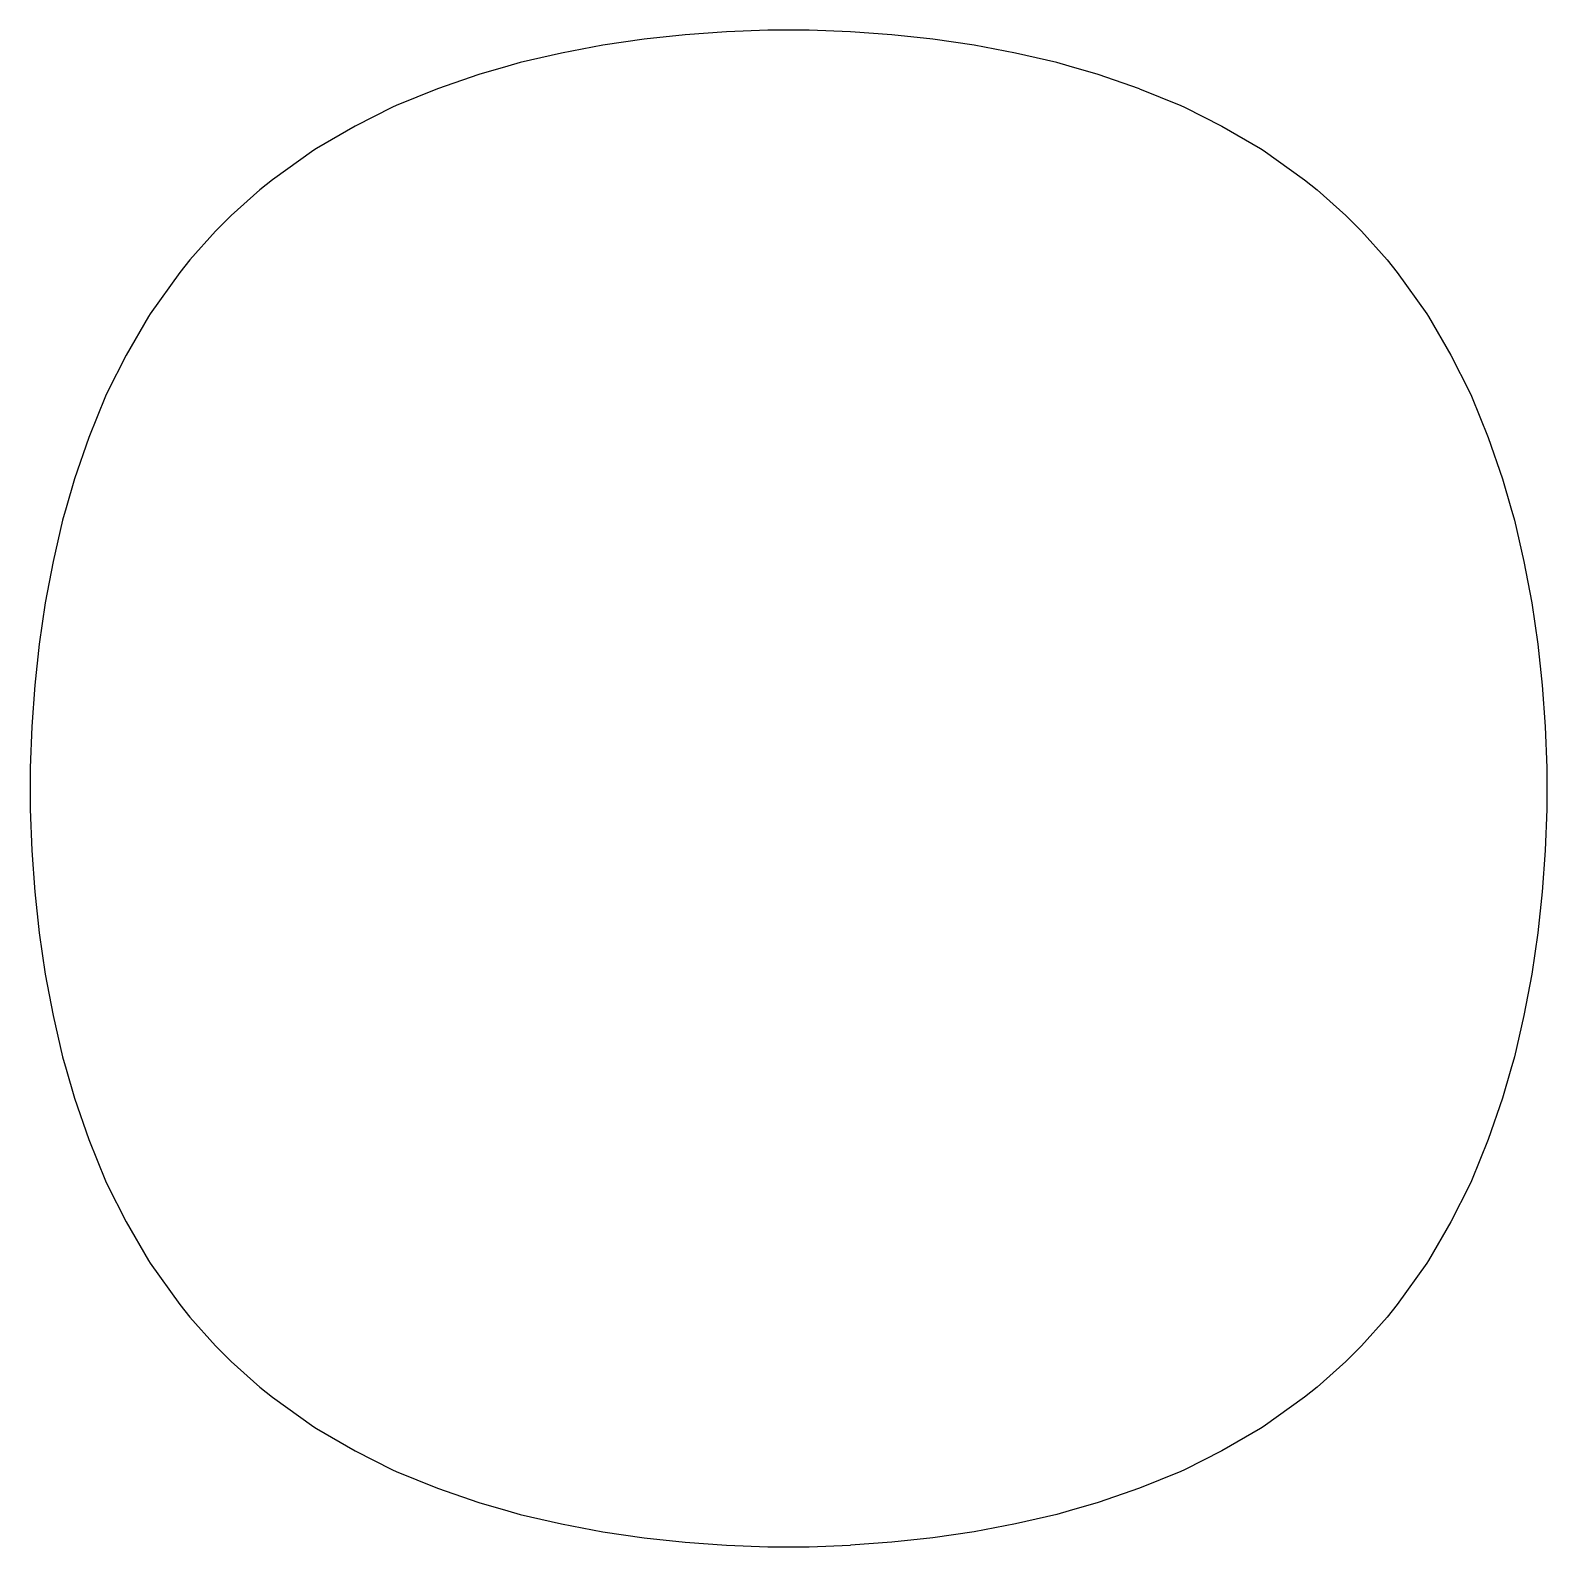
# Model space of a CAD drawing. Extents: x -0.56 to 0.56, y -0.56 to 0.56.
import ezdxf

# ---------------------------------------------------------------- set-up
doc = ezdxf.new("R2010")
doc.units = 0
doc.header["$MEASUREMENT"] = 0
doc.layers.get('0').update_dxf_attribs({"linetype": 'CONTINUOUS'})
doc.layers.add('Border', color=7, linetype='CONTINUOUS')

# ---------------------------------------------------------------- blocks, each defined once
blk = doc.blocks.new('dfgdfgdfgdfgdfgdfg')
at = {"layer": 'Border'}
for p, q in [((-0.01529, 0.56143), (-0.04586, 0.56034)), ((0.01529, 0.56143), (-0.01529, 0.56143)), ((0.04586, 0.56034), (0.01529, 0.56143)), ((-0.13757, 0.55034), (-0.16814, 0.5446)), ((-0.107, 0.55484), (-0.13757, 0.55034)), ((-0.07643, 0.55816), (-0.107, 0.55484)), ((-0.04586, 0.56034), (-0.07643, 0.55816)), ((0.07643, 0.55816), (0.04586, 0.56034)), ((0.107, 0.55484), (0.07643, 0.55816)), ((0.13757, 0.55034), (0.107, 0.55484)), ((0.16814, 0.5446), (0.13757, 0.55034)), ((-0.16814, 0.5446), (-0.19871, 0.53753)), ((0.19871, 0.53753), (0.16814, 0.5446)), ((-0.22929, 0.52871), (-0.25986, 0.51811)), ((-0.20793, 0.535), (-0.22929, 0.52871)), ((-0.19871, 0.53753), (-0.20793, 0.535)), ((0.20793, 0.535), (0.19871, 0.53753)), ((0.22929, 0.52871), (0.20793, 0.535)), ((0.25986, 0.51811), (0.22929, 0.52871)), ((-0.25986, 0.51811), (-0.29043, 0.50568)), ((0.25986, 0.51811), (0.29043, 0.50568)), ((-0.29043, 0.50568), (-0.29313, 0.50443)), ((0.29043, 0.50568), (0.29313, 0.50443)), ((-0.29313, 0.50443), (-0.321, 0.49043)), ((0.29313, 0.50443), (0.321, 0.49043)), ((-0.321, 0.49043), (-0.34958, 0.47386)), ((0.321, 0.49043), (0.34958, 0.47386)), ((-0.35157, 0.4726), (-0.38214, 0.45073)), ((-0.34958, 0.47386), (-0.35157, 0.4726)), ((0.34958, 0.47386), (0.35157, 0.4726)), ((0.35157, 0.4726), (0.38214, 0.45073)), ((-0.38214, 0.45073), (-0.39137, 0.44329)), ((0.38214, 0.45073), (0.39137, 0.44329)), ((-0.39137, 0.44329), (-0.41271, 0.4242)), ((0.39137, 0.44329), (0.41271, 0.4242)), ((-0.41271, 0.4242), (-0.4242, 0.41271)), ((0.41271, 0.4242), (0.4242, 0.41271)), ((-0.4242, 0.41271), (-0.44329, 0.39137)), ((0.4242, 0.41271), (0.44329, 0.39137)), ((-0.45073, 0.38214), (-0.4726, 0.35157)), ((-0.44329, 0.39137), (-0.45073, 0.38214)), ((0.44329, 0.39137), (0.45073, 0.38214)), ((0.45073, 0.38214), (0.4726, 0.35157)), ((-0.47386, 0.34958), (-0.49043, 0.321)), ((-0.4726, 0.35157), (-0.47386, 0.34958)), ((0.4726, 0.35157), (0.47386, 0.34958)), ((0.47386, 0.34958), (0.49043, 0.321)), ((-0.49043, 0.321), (-0.50443, 0.29313)), ((0.49043, 0.321), (0.50443, 0.29313)), ((-0.50443, 0.29313), (-0.50568, 0.29043)), ((0.50443, 0.29313), (0.50568, 0.29043)), ((-0.50568, 0.29043), (-0.51811, 0.25986)), ((0.50568, 0.29043), (0.51811, 0.25986)), ((-0.51811, 0.25986), (-0.52871, 0.22929)), ((0.51811, 0.25986), (0.52871, 0.22929)), ((-0.52871, 0.22929), (-0.535, 0.20793)), ((0.52871, 0.22929), (0.535, 0.20793)), ((-0.535, 0.20793), (-0.53753, 0.19871)), ((0.535, 0.20793), (0.53753, 0.19871)), ((-0.53753, 0.19871), (-0.5446, 0.16814)), ((0.53753, 0.19871), (0.5446, 0.16814)), ((-0.5446, 0.16814), (-0.55034, 0.13757)), ((0.5446, 0.16814), (0.55034, 0.13757)), ((-0.55034, 0.13757), (-0.55484, 0.107)), ((0.55034, 0.13757), (0.55484, 0.107)), ((-0.55484, 0.107), (-0.55816, 0.07643)), ((0.55484, 0.107), (0.55816, 0.07643)), ((-0.55816, 0.07643), (-0.56034, 0.04586)), ((0.55816, 0.07643), (0.56034, 0.04586)), ((-0.56034, 0.04586), (-0.56143, 0.01529)), ((0.56034, 0.04586), (0.56143, 0.01529)), ((-0.56143, 0.01529), (-0.56143, -0.01529)), ((0.56143, 0.01529), (0.56143, -0.01529)), ((-0.56143, -0.01529), (-0.56034, -0.04586)), ((0.56143, -0.01529), (0.56034, -0.04586)), ((-0.56034, -0.04586), (-0.55816, -0.07643)), ((0.56034, -0.04586), (0.55816, -0.07643)), ((-0.55816, -0.07643), (-0.55484, -0.107)), ((0.55816, -0.07643), (0.55484, -0.107)), ((-0.55484, -0.107), (-0.55034, -0.13757)), ((0.55484, -0.107), (0.55034, -0.13757)), ((-0.55034, -0.13757), (-0.5446, -0.16814)), ((0.55034, -0.13757), (0.5446, -0.16814)), ((-0.5446, -0.16814), (-0.53753, -0.19871)), ((0.5446, -0.16814), (0.53753, -0.19871)), ((-0.53753, -0.19871), (-0.535, -0.20793)), ((0.53753, -0.19871), (0.535, -0.20793)), ((-0.535, -0.20793), (-0.52871, -0.22929)), ((0.535, -0.20793), (0.52871, -0.22929)), ((-0.52871, -0.22929), (-0.51811, -0.25986)), ((0.52871, -0.22929), (0.51811, -0.25986)), ((-0.51811, -0.25986), (-0.50568, -0.29043)), ((0.51811, -0.25986), (0.50568, -0.29043)), ((-0.50568, -0.29043), (-0.50443, -0.29313)), ((0.50568, -0.29043), (0.50443, -0.29313)), ((-0.50443, -0.29313), (-0.49043, -0.321)), ((0.50443, -0.29313), (0.49043, -0.321)), ((-0.49043, -0.321), (-0.47386, -0.34958)), ((0.49043, -0.321), (0.47386, -0.34958)), ((-0.47386, -0.34958), (-0.4726, -0.35157)), ((-0.4726, -0.35157), (-0.45073, -0.38214)), ((0.4726, -0.35157), (0.45073, -0.38214)), ((0.47386, -0.34958), (0.4726, -0.35157)), ((-0.45073, -0.38214), (-0.44329, -0.39137)), ((-0.44329, -0.39137), (-0.4242, -0.41271)), ((0.44329, -0.39137), (0.4242, -0.41271)), ((0.45073, -0.38214), (0.44329, -0.39137)), ((-0.4242, -0.41271), (-0.41271, -0.4242)), ((0.4242, -0.41271), (0.41271, -0.4242)), ((-0.41271, -0.4242), (-0.39137, -0.44329)), ((0.41271, -0.4242), (0.39137, -0.44329)), ((-0.39137, -0.44329), (-0.38214, -0.45073)), ((0.39137, -0.44329), (0.38214, -0.45073)), ((-0.38214, -0.45073), (-0.35157, -0.4726)), ((0.38214, -0.45073), (0.35157, -0.4726)), ((-0.35157, -0.4726), (-0.34958, -0.47386)), ((-0.34958, -0.47386), (-0.321, -0.49043)), ((0.34958, -0.47386), (0.321, -0.49043)), ((0.35157, -0.4726), (0.34958, -0.47386)), ((-0.321, -0.49043), (-0.29313, -0.50443)), ((0.321, -0.49043), (0.29313, -0.50443)), ((-0.29313, -0.50443), (-0.29043, -0.50568)), ((0.29313, -0.50443), (0.29043, -0.50568)), ((-0.29043, -0.50568), (-0.25986, -0.51811)), ((0.29043, -0.50568), (0.25986, -0.51811)), ((-0.25986, -0.51811), (-0.22929, -0.52871)), ((0.25986, -0.51811), (0.22929, -0.52871)), ((-0.22929, -0.52871), (-0.20793, -0.535)), ((-0.20793, -0.535), (-0.19871, -0.53753)), ((-0.19871, -0.53753), (-0.16814, -0.5446)), ((0.19871, -0.53753), (0.16814, -0.5446)), ((0.20793, -0.535), (0.19871, -0.53753)), ((0.22929, -0.52871), (0.20793, -0.535)), ((-0.16814, -0.5446), (-0.13757, -0.55034)), ((0.16814, -0.5446), (0.13757, -0.55034)), ((-0.13757, -0.55034), (-0.107, -0.55484)), ((-0.107, -0.55484), (-0.07643, -0.55816)), ((-0.07643, -0.55816), (-0.04586, -0.56034)), ((-0.04586, -0.56034), (-0.01529, -0.56143)), ((-0.01529, -0.56143), (0.01529, -0.56143)), ((0.01529, -0.56143), (0.04586, -0.56034)), ((0.07643, -0.55816), (0.04586, -0.56034)), ((0.107, -0.55484), (0.07643, -0.55816)), ((0.13757, -0.55034), (0.107, -0.55484))]:
    blk.add_line(p, q, dxfattribs=at)

msp = doc.modelspace()

# ---------------------------------------------------------------- block references
at = {"linetype": 'ByBlock'}
msp.add_blockref('dfgdfgdfgdfgdfgdfg', (0, 0), dxfattribs=at)

doc.saveas('drawing.dxf')
